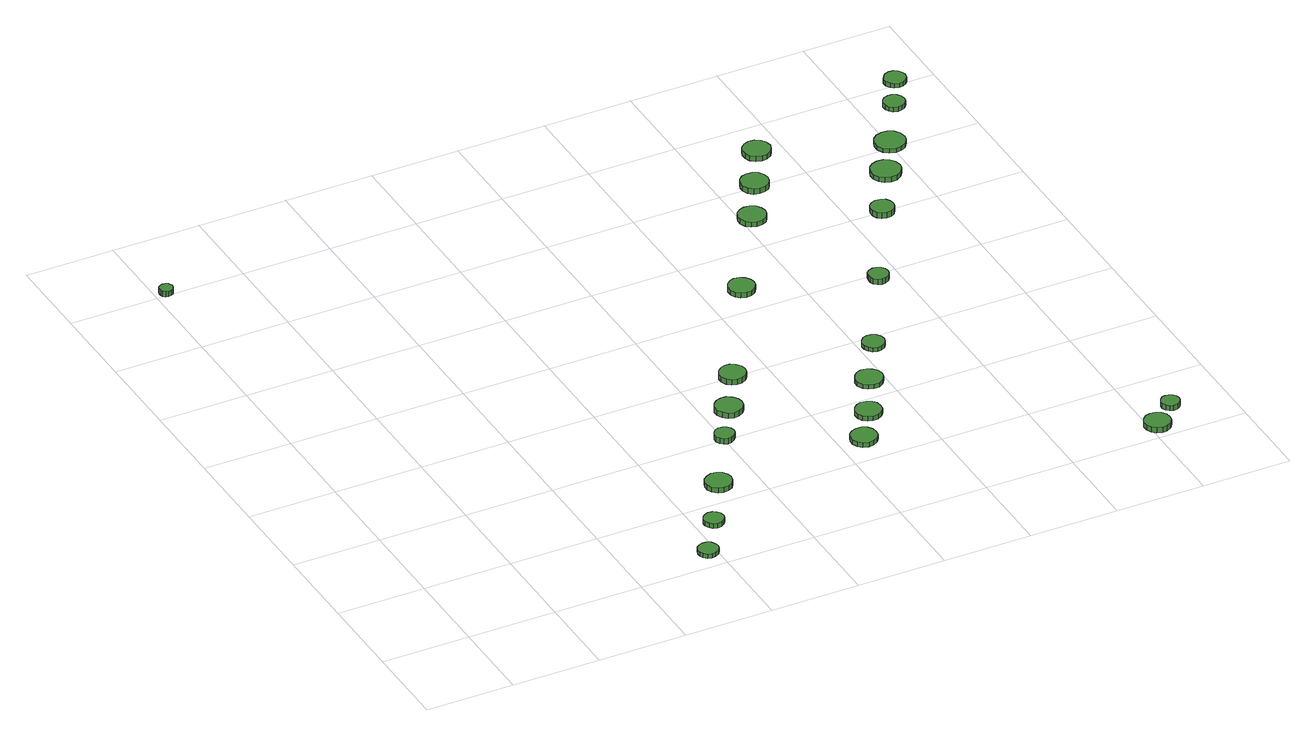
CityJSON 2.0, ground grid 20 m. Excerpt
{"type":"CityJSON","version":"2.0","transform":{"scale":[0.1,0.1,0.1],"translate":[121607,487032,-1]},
"CityObjects":{
"tree1":{"type":"SolitaryVegetationObject","attributes":{"function":"something"},"geometry":[{"type":"MultiSurface","lod":"1","boundaries":[[[0,1,2,3,4,5,6,7,8,9,10,11,12,13,14]],[[15,16,17,18,19,20,21,22,23,24,25,26,27,28,29]],[[0,29,28,1]],[[1,28,27,2]],[[2,27,26,3]],[[3,26,25,4]],[[4,25,24,5]],[[5,24,23,6]],[[6,23,22,7]],[[7,22,21,8]],[[8,21,20,9]],[[9,20,19,10]],[[10,19,18,11]],[[11,18,17,12]],[[12,17,16,13]],[[13,16,15,14]],[[14,15,29,0]]]}]},
"tree2":{"type":"SolitaryVegetationObject","attributes":{"function":"something"},"geometry":[{"type":"MultiSurface","lod":"1","boundaries":[[[30,31,32,33,34,35,36,37,38,39,40,41,42,43,44]],[[45,46,47,48,49,50,51,52,53,54,55,56,57,58,59]],[[30,59,58,31]],[[31,58,57,32]],[[32,57,56,33]],[[33,56,55,34]],[[34,55,54,35]],[[35,54,53,36]],[[36,53,52,37]],[[37,52,51,38]],[[38,51,50,39]],[[39,50,49,40]],[[40,49,48,41]],[[41,48,47,42]],[[42,47,46,43]],[[43,46,45,44]],[[44,45,59,30]]]}]},
"tree3":{"type":"SolitaryVegetationObject","attributes":{"function":"something"},"geometry":[{"type":"MultiSurface","lod":"1","boundaries":[[[60,61,62,63,64,65,66,67,68,69,70,71,72,73,74]],[[75,76,77,78,79,80,81,82,83,84,85,86,87,88,89]],[[60,89,88,61]],[[61,88,87,62]],[[62,87,86,63]],[[63,86,85,64]],[[64,85,84,65]],[[65,84,83,66]],[[66,83,82,67]],[[67,82,81,68]],[[68,81,80,69]],[[69,80,79,70]],[[70,79,78,71]],[[71,78,77,72]],[[72,77,76,73]],[[73,76,75,74]],[[74,75,89,60]]]}]},
"tree4":{"type":"SolitaryVegetationObject","attributes":{"function":"something"},"geometry":[{"type":"MultiSurface","lod":"1","boundaries":[[[90,91,92,93,94,95,96,97,98,99,100,101,102,103,104]],[[105,106,107,108,109,110,111,112,113,114,115,116,117,118,119]],[[90,119,118,91]],[[91,118,117,92]],[[92,117,116,93]],[[93,116,115,94]],[[94,115,114,95]],[[95,114,113,96]],[[96,113,112,97]],[[97,112,111,98]],[[98,111,110,99]],[[99,110,109,100]],[[100,109,108,101]],[[101,108,107,102]],[[102,107,106,103]],[[103,106,105,104]],[[104,105,119,90]]]}]},
"tree5":{"type":"SolitaryVegetationObject","attributes":{"function":"something"},"geometry":[{"type":"MultiSurface","lod":"1","boundaries":[[[120,121,122,123,124,125,126,127,128,129,130,131,132,133,134]],[[135,136,137,138,139,140,141,142,143,144,145,146,147,148,149]],[[120,149,148,121]],[[121,148,147,122]],[[122,147,146,123]],[[123,146,145,124]],[[124,145,144,125]],[[125,144,143,126]],[[126,143,142,127]],[[127,142,141,128]],[[128,141,140,129]],[[129,140,139,130]],[[130,139,138,131]],[[131,138,137,132]],[[132,137,136,133]],[[133,136,135,134]],[[134,135,149,120]]]}]},
"tree6":{"type":"SolitaryVegetationObject","attributes":{"function":"something"},"geometry":[{"type":"MultiSurface","lod":"1","boundaries":[[[150,151,152,153,154,155,156,157,158,159,160,161,162,163,164]],[[165,166,167,168,169,170,171,172,173,174,175,176,177,178,179]],[[150,179,178,151]],[[151,178,177,152]],[[152,177,176,153]],[[153,176,175,154]],[[154,175,174,155]],[[155,174,173,156]],[[156,173,172,157]],[[157,172,171,158]],[[158,171,170,159]],[[159,170,169,160]],[[160,169,168,161]],[[161,168,167,162]],[[162,167,166,163]],[[163,166,165,164]],[[164,165,179,150]]]}]},
"tree7":{"type":"SolitaryVegetationObject","attributes":{"function":"something"},"geometry":[{"type":"MultiSurface","lod":"1","boundaries":[[[180,181,182,183,184,185,186,187,188,189,190,191,192,193,194]],[[195,196,197,198,199,200,201,202,203,204,205,206,207,208,209]],[[180,209,208,181]],[[181,208,207,182]],[[182,207,206,183]],[[183,206,205,184]],[[184,205,204,185]],[[185,204,203,186]],[[186,203,202,187]],[[187,202,201,188]],[[188,201,200,189]],[[189,200,199,190]],[[190,199,198,191]],[[191,198,197,192]],[[192,197,196,193]],[[193,196,195,194]],[[194,195,209,180]]]}]},
"tree8":{"type":"SolitaryVegetationObject","attributes":{"function":"something"},"geometry":[{"type":"MultiSurface","lod":"1","boundaries":[[[210,211,212,213,214,215,216,217,218,219,220,221,222,223,224]],[[225,226,227,228,229,230,231,232,233,234,235,236,237,238,239]],[[210,239,238,211]],[[211,238,237,212]],[[212,237,236,213]],[[213,236,235,214]],[[214,235,234,215]],[[215,234,233,216]],[[216,233,232,217]],[[217,232,231,218]],[[218,231,230,219]],[[219,230,229,220]],[[220,229,228,221]],[[221,228,227,222]],[[222,227,226,223]],[[223,226,225,224]],[[224,225,239,210]]]}]},
"tree9":{"type":"SolitaryVegetationObject","attributes":{"function":"something"},"geometry":[{"type":"MultiSurface","lod":"1","boundaries":[[[240,241,242,243,244,245,246,247,248,249,250,251,252,253,254]],[[255,256,257,258,259,260,261,262,263,264,265,266,267,268,269]],[[240,269,268,241]],[[241,268,267,242]],[[242,267,266,243]],[[243,266,265,244]],[[244,265,264,245]],[[245,264,263,246]],[[246,263,262,247]],[[247,262,261,248]],[[248,261,260,249]],[[249,260,259,250]],[[250,259,258,251]],[[251,258,257,252]],[[252,257,256,253]],[[253,256,255,254]],[[254,255,269,240]]]}]},
"tree10":{"type":"SolitaryVegetationObject","attributes":{"function":"something"},"geometry":[{"type":"MultiSurface","lod":"1","boundaries":[[[270,271,272,273,274,275,276,277,278,279,280,281,282,283,284]],[[285,286,287,288,289,290,291,292,293,294,295,296,297,298,299]],[[270,299,298,271]],[[271,298,297,272]],[[272,297,296,273]],[[273,296,295,274]],[[274,295,294,275]],[[275,294,293,276]],[[276,293,292,277]],[[277,292,291,278]],[[278,291,290,279]],[[279,290,289,280]],[[280,289,288,281]],[[281,288,287,282]],[[282,287,286,283]],[[283,286,285,284]],[[284,285,299,270]]]}]},
"tree11":{"type":"SolitaryVegetationObject","attributes":{"function":"something"},"geometry":[{"type":"MultiSurface","lod":"1","boundaries":[[[300,301,302,303,304,305,306,307,308,309,310,311,312,313,314]],[[315,316,317,318,319,320,321,322,323,324,325,326,327,328,329]],[[300,329,328,301]],[[301,328,327,302]],[[302,327,326,303]],[[303,326,325,304]],[[304,325,324,305]],[[305,324,323,306]],[[306,323,322,307]],[[307,322,321,308]],[[308,321,320,309]],[[309,320,319,310]],[[310,319,318,311]],[[311,318,317,312]],[[312,317,316,313]],[[313,316,315,314]],[[314,315,329,300]]]}]},
"tree12":{"type":"SolitaryVegetationObject","attributes":{"function":"something"},"geometry":[{"type":"MultiSurface","lod":"1","boundaries":[[[330,331,332,333,334,335,336,337,338,339,340,341,342,343,344]],[[345,346,347,348,349,350,351,352,353,354,355,356,357,358,359]],[[330,359,358,331]],[[331,358,357,332]],[[332,357,356,333]],[[333,356,355,334]],[[334,355,354,335]],[[335,354,353,336]],[[336,353,352,337]],[[337,352,351,338]],[[338,351,350,339]],[[339,350,349,340]],[[340,349,348,341]],[[341,348,347,342]],[[342,347,346,343]],[[343,346,345,344]],[[344,345,359,330]]]}]},
"tree13":{"type":"SolitaryVegetationObject","attributes":{"function":"something"},"geometry":[{"type":"MultiSurface","lod":"1","boundaries":[[[360,361,362,363,364,365,366,367,368,369,370,371,372,373,374]],[[375,376,377,378,379,380,381,382,383,384,385,386,387,388,389]],[[360,389,388,361]],[[361,388,387,362]],[[362,387,386,363]],[[363,386,385,364]],[[364,385,384,365]],[[365,384,383,366]],[[366,383,382,367]],[[367,382,381,368]],[[368,381,380,369]],[[369,380,379,370]],[[370,379,378,371]],[[371,378,377,372]],[[372,377,376,373]],[[373,376,375,374]],[[374,375,389,360]]]}]},
"tree14":{"type":"SolitaryVegetationObject","attributes":{"function":"something"},"geometry":[{"type":"MultiSurface","lod":"1","boundaries":[[[390,391,392,393,394,395,396,397,398,399,400,401,402,403,404]],[[405,406,407,408,409,410,411,412,413,414,415,416,417,418,419]],[[390,419,418,391]],[[391,418,417,392]],[[392,417,416,393]],[[393,416,415,394]],[[394,415,414,395]],[[395,414,413,396]],[[396,413,412,397]],[[397,412,411,398]],[[398,411,410,399]],[[399,410,409,400]],[[400,409,408,401]],[[401,408,407,402]],[[402,407,406,403]],[[403,406,405,404]],[[404,405,419,390]]]}]},
"tree15":{"type":"SolitaryVegetationObject","attributes":{"function":"something"},"geometry":[{"type":"MultiSurface","lod":"1","boundaries":[[[420,421,422,423,424,425,426,427,428,429,430,431,432,433,434]],[[435,436,437,438,439,440,441,442,443,444,445,446,447,448,449]],[[420,449,448,421]],[[421,448,447,422]],[[422,447,446,423]],[[423,446,445,424]],[[424,445,444,425]],[[425,444,443,426]],[[426,443,442,427]],[[427,442,441,428]],[[428,441,440,429]],[[429,440,439,430]],[[430,439,438,431]],[[431,438,437,432]],[[432,437,436,433]],[[433,436,435,434]],[[434,435,449,420]]]}]},
"tree16":{"type":"SolitaryVegetationObject","attributes":{"function":"something"},"geometry":[{"type":"MultiSurface","lod":"1","boundaries":[[[450,451,452,453,454,455,456,457,458,459,460,461,462,463,464]],[[465,466,467,468,469,470,471,472,473,474,475,476,477,478,479]],[[450,479,478,451]],[[451,478,477,452]],[[452,477,476,453]],[[453,476,475,454]],[[454,475,474,455]],[[455,474,473,456]],[[456,473,472,457]],[[457,472,471,458]],[[458,471,470,459]],[[459,470,469,460]],[[460,469,468,461]],[[461,468,467,462]],[[462,467,466,463]],[[463,466,465,464]],[[464,465,479,450]]]}]},
"tree17":{"type":"SolitaryVegetationObject","attributes":{"function":"something"},"geometry":[{"type":"MultiSurface","lod":"1","boundaries":[[[480,481,482,483,484,485,486,487,488,489,490,491,492,493,494]],[[495,496,497,498,499,500,501,502,503,504,505,506,507,508,509]],[[480,509,508,481]],[[481,508,507,482]],[[482,507,506,483]],[[483,506,505,484]],[[484,505,504,485]],[[485,504,503,486]],[[486,503,502,487]],[[487,502,501,488]],[[488,501,500,489]],[[489,500,499,490]],[[490,499,498,491]],[[491,498,497,492]],[[492,497,496,493]],[[493,496,495,494]],[[494,495,509,480]]]}]},
"tree18":{"type":"SolitaryVegetationObject","attributes":{"function":"something"},"geometry":[{"type":"MultiSurface","lod":"1","boundaries":[[[510,511,512,513,514,515,516,517,518,519,520,521,522,523,524]],[[525,526,527,528,529,530,531,532,533,534,535,536,537,538,539]],[[510,539,538,511]],[[511,538,537,512]],[[512,537,536,513]],[[513,536,535,514]],[[514,535,534,515]],[[515,534,533,516]],[[516,533,532,517]],[[517,532,531,518]],[[518,531,530,519]],[[519,530,529,520]],[[520,529,528,521]],[[521,528,527,522]],[[522,527,526,523]],[[523,526,525,524]],[[524,525,539,510]]]}]},
"tree19":{"type":"SolitaryVegetationObject","attributes":{"function":"something"},"geometry":[{"type":"MultiSurface","lod":"1","boundaries":[[[540,541,542,543,544,545,546,547,548,549,550,551,552,553,554]],[[555,556,557,558,559,560,561,562,563,564,565,566,567,568,569]],[[540,569,568,541]],[[541,568,567,542]],[[542,567,566,543]],[[543,566,565,544]],[[544,565,564,545]],[[545,564,563,546]],[[546,563,562,547]],[[547,562,561,548]],[[548,561,560,549]],[[549,560,559,550]],[[550,559,558,551]],[[551,558,557,552]],[[552,557,556,553]],[[553,556,555,554]],[[554,555,569,540]]]}]},
"tree20":{"type":"SolitaryVegetationObject","attributes":{"function":"something"},"geometry":[{"type":"MultiSurface","lod":"1","boundaries":[[[570,571,572,573,574,575,576,577,578,579,580,581,582,583,584]],[[585,586,587,588,589,590,591,592,593,594,595,596,597,598,599]],[[570,599,598,571]],[[571,598,597,572]],[[572,597,596,573]],[[573,596,595,574]],[[574,595,594,575]],[[575,594,593,576]],[[576,593,592,577]],[[577,592,591,578]],[[578,591,590,579]],[[579,590,589,580]],[[580,589,588,581]],[[581,588,587,582]],[[582,587,586,583]],[[583,586,585,584]],[[584,585,599,570]]]}]},
"tree21":{"type":"SolitaryVegetationObject","attributes":{"function":"something"},"geometry":[{"type":"MultiSurface","lod":"1","boundaries":[[[600,601,602,603,604,605,606,607,608,609,610,611,612,613,614]],[[615,616,617,618,619,620,621,622,623,624,625,626,627,628,629]],[[600,629,628,601]],[[601,628,627,602]],[[602,627,626,603]],[[603,626,625,604]],[[604,625,624,605]],[[605,624,623,606]],[[606,623,622,607]],[[607,622,621,608]],[[608,621,620,609]],[[609,620,619,610]],[[610,619,618,611]],[[611,618,617,612]],[[612,617,616,613]],[[613,616,615,614]],[[614,615,629,600]]]}]},
"tree22":{"type":"SolitaryVegetationObject","attributes":{"function":"something"},"geometry":[{"type":"MultiSurface","lod":"1","boundaries":[[[630,631,632,633,634,635,636,637,638,639,640,641,642,643,644]],[[645,646,647,648,649,650,651,652,653,654,655,656,657,658,659]],[[630,659,658,631]],[[631,658,657,632]],[[632,657,656,633]],[[633,656,655,634]],[[634,655,654,635]],[[635,654,653,636]],[[636,653,652,637]],[[637,652,651,638]],[[638,651,650,639]],[[639,650,649,640]],[[640,649,648,641]],[[641,648,647,642]],[[642,647,646,643]],[[643,646,645,644]],[[644,645,659,630]]]}]},
"tree23":{"type":"SolitaryVegetationObject","attributes":{"function":"something"},"geometry":[{"type":"MultiSurface","lod":"1","boundaries":[[[660,661,662,663,664,665,666,667,668,669,670,671,672,673,674]],[[675,676,677,678,679,680,681,682,683,684,685,686,687,688,689]],[[660,689,688,661]],[[661,688,687,662]],[[662,687,686,663]],[[663,686,685,664]],[[664,685,684,665]],[[665,684,683,666]],[[666,683,682,667]],[[667,682,681,668]],[[668,681,680,669]],[[669,680,679,670]],[[670,679,678,671]],[[671,678,677,672]],[[672,677,676,673]],[[673,676,675,674]],[[674,675,689,660]]]}]}
},
"vertices":[
[34,1395,30],[32,1401,30],[29,1406,30],[23,1409,30],[17,1410,30],[11,1408,30],[6,1404,30],[4,1398,30],[4,1392,30],[6,1386,30],[11,1382,30],[17,1380,30],[23,1381,30],[29,1384,30],[32,1389,30],[32,1389,17],[29,1384,17],[23,1381,17],[17,1380,17],[11,1382,17],[6,1386,17],[4,1392,17],[4,1398,17],[6,1404,17],[11,1408,17],[17,1410,17],[23,1409,17],[29,1406,17],[32,1401,17],[34,1395,17],
[604,49,16],[602,58,16],[597,66,16],[588,71,16],[579,72,16],[570,69,16],[563,63,16],[559,54,16],[559,45,16],[563,36,16],[570,30,16],[579,27,16],[588,28,16],[597,33,16],[602,40,16],[602,40,6],[597,33,6],[588,28,6],[579,27,6],[570,30,6],[563,36,6],[559,45,6],[559,54,6],[563,63,6],[570,69,6],[579,72,6],[588,71,6],[597,66,6],[602,58,6],[604,49,6],
[665,142,17],[663,152,17],[657,159,17],[649,164,17],[640,165,17],[631,162,17],[624,156,17],[620,147,17],[620,138,17],[624,129,17],[631,123,17],[640,120,17],[649,121,17],[657,126,17],[663,133,17],[663,133,6],[657,126,6],[649,121,6],[640,120,6],[631,123,6],[624,129,6],[620,138,6],[620,147,6],[624,156,6],[631,162,6],[640,165,6],[649,164,6],[657,159,6],[663,152,6],[665,142,6],
[744,261,17],[741,273,17],[734,283,17],[723,289,17],[711,290,17],[700,286,17],[690,278,17],[685,267,17],[685,255,17],[690,244,17],[700,235,17],[711,232,17],[723,233,17],[734,239,17],[741,249,17],[741,249,5],[734,239,5],[723,233,5],[711,232,5],[700,235,5],[690,244,5],[685,255,5],[685,267,5],[690,278,5],[700,286,5],[711,290,5],[723,289,5],[734,283,5],[741,273,5],[744,261,5],
[825,406,20],[823,415,20],[817,423,20],[809,427,20],[800,428,20],[791,425,20],[785,419,20],[781,411,20],[781,401,20],[785,393,20],[791,387,20],[800,384,20],[809,385,20],[817,390,20],[823,397,20],[823,397,7],[817,390,7],[809,385,7],[800,384,7],[791,387,7],[785,393,7],[781,401,7],[781,411,7],[785,419,7],[791,425,7],[800,428,7],[809,427,7],[817,423,7],[823,415,7],[825,406,7],
[889,495,19],[886,507,19],[879,517,19],[868,524,19],[855,525,19],[843,521,19],[834,513,19],[828,501,19],[828,488,19],[834,477,19],[843,468,19],[855,464,19],[868,466,19],[879,472,19],[886,482,19],[886,482,6],[879,472,6],[868,466,6],[855,464,6],[843,468,6],[834,477,6],[828,488,6],[828,501,6],[834,513,6],[843,521,6],[855,525,6],[868,524,6],[879,517,6],[886,507,6],[889,495,6],
[950,599,19],[947,611,19],[940,621,19],[929,627,19],[917,628,19],[906,624,19],[897,616,19],[892,605,19],[892,593,19],[897,582,19],[906,574,19],[917,570,19],[929,571,19],[940,577,19],[947,587,19],[947,587,6],[940,577,6],[929,571,6],[917,570,6],[906,574,6],[897,582,6],[892,593,6],[892,605,6],[897,616,6],[906,624,6],[917,628,6],[929,627,6],[940,621,6],[947,611,6],[950,599,6],
[1086,273,16],[1084,285,16],[1077,295,16],[1066,301,16],[1054,302,16],[1042,298,16],[1033,290,16],[1028,279,16],[1028,267,16],[1033,256,16],[1042,248,16],[1054,244,16],[1066,245,16],[1077,251,16],[1084,261,16],[1084,261,5],[1077,251,5],[1066,245,5],[1054,244,5],[1042,248,5],[1033,256,5],[1028,267,5],[1028,279,5],[1033,290,5],[1042,298,5],[1054,302,5],[1066,301,5],[1077,295,5],[1084,285,5],[1086,273,5],
[1138,354,16],[1136,366,16],[1129,375,16],[1118,381,16],[1106,383,16],[1095,379,16],[1086,371,16],[1081,360,16],[1081,348,16],[1086,337,16],[1095,329,16],[1106,325,16],[1118,327,16],[1129,333,16],[1136,342,16],[1136,342,5],[1129,333,5],[1118,327,5],[1106,325,5],[1095,329,5],[1086,337,5],[1081,348,5],[1081,360,5],[1086,371,5],[1095,379,5],[1106,383,5],[1118,381,5],[1129,375,5],[1136,366,5],[1138,354,5],
[1196,459,15],[1193,472,15],[1185,482,15],[1175,488,15],[1162,490,15],[1150,486,15],[1141,477,15],[1135,466,15],[1135,453,15],[1141,441,15],[1150,433,15],[1162,429,15],[1175,430,15],[1185,437,15],[1193,447,15],[1193,447,5],[1185,437,5],[1175,430,5],[1162,429,5],[1150,433,5],[1141,441,5],[1135,453,5],[1135,466,5],[1141,477,5],[1150,486,5],[1162,490,5],[1175,488,5],[1185,482,5],[1193,472,5],[1196,459,5],
[1111,870,22],[1108,882,22],[1101,892,22],[1091,898,22],[1078,900,22],[1067,896,22],[1058,888,22],[1053,877,22],[1053,864,22],[1058,853,22],[1067,845,22],[1078,841,22],[1091,842,22],[1101,849,22],[1108,858,22],[1108,858,10],[1101,849,10],[1091,842,10],[1078,841,10],[1067,845,10],[1058,853,10],[1053,864,10],[1053,877,10],[1058,888,10],[1067,896,10],[1078,900,10],[1091,898,10],[1101,892,10],[1108,882,10],[1111,870,10],
[1258,572,15],[1256,582,15],[1250,591,15],[1241,596,15],[1231,597,15],[1221,594,15],[1214,587,15],[1209,577,15],[1209,567,15],[1214,558,15],[1221,551,15],[1231,548,15],[1241,549,15],[1250,554,15],[1256,562,15],[1256,562,5],[1250,554,5],[1241,549,5],[1231,548,5],[1221,551,5],[1214,558,5],[1209,567,5],[1209,577,5],[1214,587,5],[1221,594,5],[1231,597,5],[1241,596,5],[1250,591,5],[1256,582,5],[1258,572,5],
[1250,1091,24],[1247,1103,24],[1240,1114,24],[1229,1120,24],[1216,1121,24],[1204,1117,24],[1194,1109,24],[1189,1097,24],[1189,1085,24],[1194,1073,24],[1204,1064,24],[1216,1060,24],[1229,1062,24],[1240,1068,24],[1247,1078,24],[1247,1078,12],[1240,1068,12],[1229,1062,12],[1216,1060,12],[1204,1064,12],[1194,1073,12],[1189,1085,12],[1189,1097,12],[1194,1109,12],[1204,1117,12],[1216,1121,12],[1229,1120,12],[1240,1114,12],[1247,1103,12],[1250,1091,12],
[1373,777,24],[1371,787,24],[1366,794,24],[1357,799,24],[1348,800,24],[1339,797,24],[1332,791,24],[1329,782,24],[1329,773,24],[1332,764,24],[1339,758,24],[1348,755,24],[1357,756,24],[1366,761,24],[1371,768,24],[1371,768,11],[1366,761,11],[1357,756,11],[1348,755,11],[1339,758,11],[1332,764,11],[1329,773,11],[1329,782,11],[1332,791,11],[1339,797,11],[1348,800,11],[1357,799,11],[1366,794,11],[1371,787,11],[1373,777,11],
[1644,36,23],[1642,47,23],[1635,57,23],[1624,63,23],[1612,64,23],[1601,61,23],[1592,53,23],[1587,42,23],[1587,30,23],[1592,19,23],[1601,11,23],[1612,7,23],[1624,8,23],[1635,14,23],[1642,24,23],[1642,24,10],[1635,14,10],[1624,8,10],[1612,7,10],[1601,11,10],[1592,19,10],[1587,30,10],[1587,42,10],[1592,53,10],[1601,61,10],[1612,64,10],[1624,63,10],[1635,57,10],[1642,47,10],[1644,36,10],
[1314,1204,19],[1311,1216,19],[1304,1227,19],[1293,1233,19],[1280,1234,19],[1268,1231,19],[1258,1222,19],[1253,1210,19],[1253,1198,19],[1258,1186,19],[1268,1177,19],[1280,1174,19],[1293,1175,19],[1304,1181,19],[1311,1192,19],[1311,1192,6],[1304,1181,6],[1293,1175,6],[1280,1174,6],[1268,1177,6],[1258,1186,6],[1253,1198,6],[1253,1210,6],[1258,1222,6],[1268,1231,6],[1280,1234,6],[1293,1233,6],[1304,1227,6],[1311,1216,6],[1314,1204,6],
[1694,91,21],[1692,99,21],[1687,106,21],[1680,110,21],[1671,111,21],[1663,109,21],[1657,103,21],[1653,95,21],[1653,87,21],[1657,79,21],[1663,73,21],[1671,70,21],[1680,71,21],[1687,76,21],[1692,83,21],[1692,83,9],[1687,76,9],[1680,71,9],[1671,70,9],[1663,73,9],[1657,79,9],[1653,87,9],[1653,95,9],[1657,103,9],[1663,109,9],[1671,111,9],[1680,110,9],[1687,106,9],[1692,99,9],[1694,91,9],
[1374,1310,17],[1371,1323,17],[1364,1333,17],[1353,1340,17],[1340,1341,17],[1328,1337,17],[1318,1328,17],[1313,1317,17],[1313,1304,17],[1318,1292,17],[1328,1284,17],[1340,1280,17],[1353,1281,17],[1364,1288,17],[1371,1298,17],[1371,1298,5],[1364,1288,5],[1353,1281,5],[1340,1280,5],[1328,1284,5],[1318,1292,5],[1313,1304,5],[1313,1317,5],[1318,1328,5],[1328,1337,5],[1340,1341,5],[1353,1340,5],[1364,1333,5],[1371,1323,5],[1374,1310,5],
[1497,994,24],[1495,1004,24],[1489,1013,24],[1479,1018,24],[1468,1019,24],[1458,1016,24],[1450,1009,24],[1446,999,24],[1446,988,24],[1450,978,24],[1458,971,24],[1468,968,24],[1479,969,24],[1489,974,24],[1495,983,24],[1495,983,11],[1489,974,11],[1479,969,11],[1468,968,11],[1458,971,11],[1450,978,11],[1446,988,11],[1446,999,11],[1450,1009,11],[1458,1016,11],[1468,1019,11],[1479,1018,11],[1489,1013,11],[1495,1004,11],[1497,994,11],
[1578,1121,18],[1575,1135,18],[1567,1146,18],[1555,1153,18],[1541,1154,18],[1528,1150,18],[1518,1141,18],[1512,1128,18],[1512,1114,18],[1518,1101,18],[1528,1092,18],[1541,1088,18],[1555,1089,18],[1567,1096,18],[1575,1107,18],[1575,1107,6],[1567,1096,6],[1555,1089,6],[1541,1088,6],[1528,1092,6],[1518,1101,6],[1512,1114,6],[1512,1128,6],[1518,1141,6],[1528,1150,6],[1541,1154,6],[1555,1153,6],[1567,1146,6],[1575,1135,6],[1578,1121,6],
[1636,1213,16],[1633,1227,16],[1625,1238,16],[1612,1245,16],[1599,1246,16],[1585,1242,16],[1575,1233,16],[1569,1220,16],[1569,1206,16],[1575,1193,16],[1585,1184,16],[1599,1180,16],[1612,1181,16],[1625,1188,16],[1633,1199,16],[1633,1199,6],[1625,1188,6],[1612,1181,6],[1599,1180,6],[1585,1184,6],[1575,1193,6],[1569,1206,6],[1569,1220,6],[1575,1233,6],[1585,1242,6],[1599,1246,6],[1612,1245,6],[1625,1238,6],[1633,1227,6],[1636,1213,6],
[1699,1337,16],[1697,1347,16],[1691,1355,16],[1682,1360,16],[1673,1361,16],[1663,1358,16],[1656,1351,16],[1652,1342,16],[1652,1332,16],[1656,1323,16],[1663,1317,16],[1673,1314,16],[1682,1315,16],[1691,1319,16],[1697,1327,16],[1697,1327,5],[1691,1319,5],[1682,1315,5],[1673,1314,5],[1663,1317,5],[1656,1323,5],[1652,1332,5],[1652,1342,5],[1656,1351,5],[1663,1358,5],[1673,1361,5],[1682,1360,5],[1691,1355,5],[1697,1347,5],[1699,1337,5],
[1741,1414,16],[1739,1423,16],[1733,1432,16],[1725,1437,16],[1715,1438,16],[1705,1435,16],[1698,1428,16],[1693,1419,16],[1693,1409,16],[1698,1399,16],[1705,1393,16],[1715,1390,16],[1725,1391,16],[1733,1396,16],[1739,1404,16],[1739,1404,5],[1733,1396,5],[1725,1391,5],[1715,1390,5],[1705,1393,5],[1698,1399,5],[1693,1409,5],[1693,1419,5],[1698,1428,5],[1705,1435,5],[1715,1438,5],[1725,1437,5],[1733,1432,5],[1739,1423,5],[1741,1414,5]
]}
